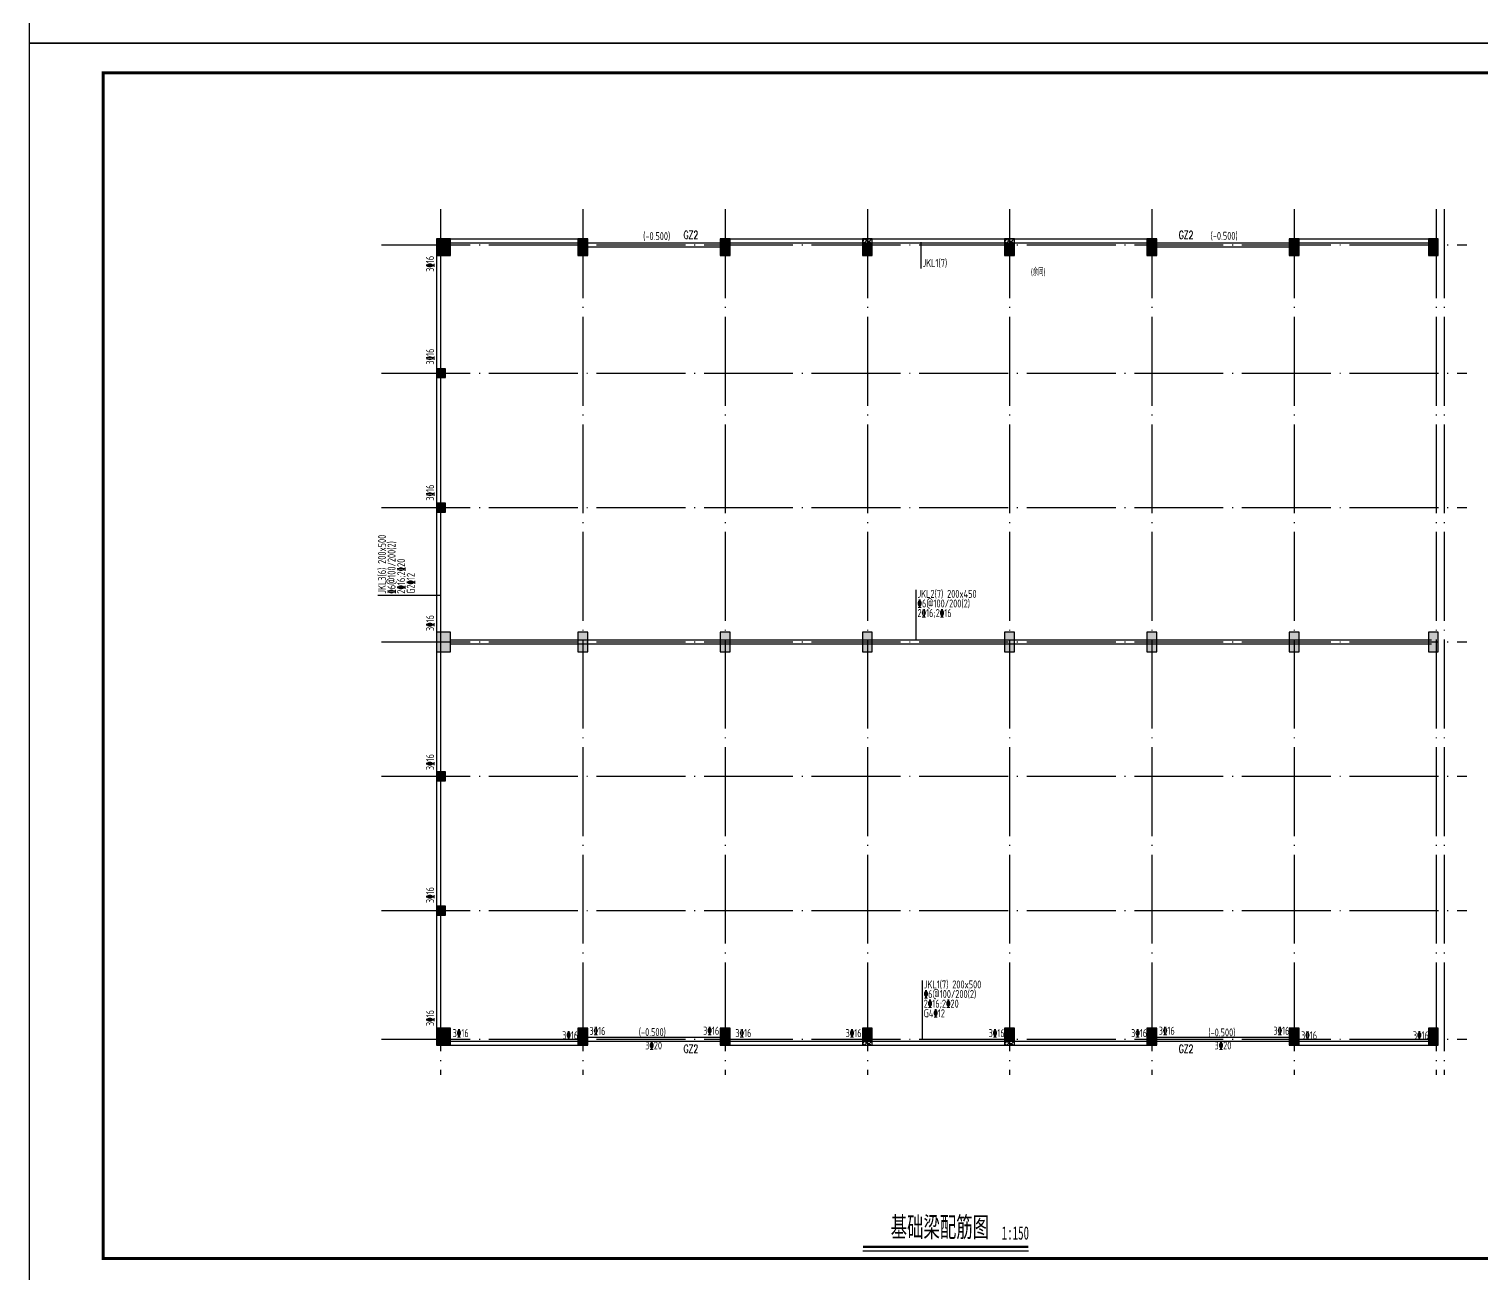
# Model space of a CAD drawing. Extents: x 2025205 to 2402328, y -557483 to 329036.
# Drawn here: x 2066227 to 2139769, y -130634 to -67634 of the extents above; entities that cross this region are included whole.
import ezdxf

# ---------------------------------------------------------------- set-up
doc = ezdxf.new("R2010")
doc.units = 0
doc.header["$LTSCALE"] = 1500
doc.header["$MEASUREMENT"] = 0
doc.linetypes.add('DOTE', pattern=[2.42, 2, -0.2, 0.02, -0.2])
for name, color, linetype in [('DIM_SYMB', 3, 'Continuous'), ('DOTE', 252, 'DOTE'), ('PUB_TITLE', 4, 'Continuous'), ('TXT', 4, 'Continuous'), ('柱', 2, 'Continuous'), ('柱涂实', 54, 'Continuous'), ('梁', 4, 'Continuous'), ('梁原位标注', 7, 'Continuous'), ('梁集中标注', 2, 'Continuous')]:
    doc.layers.add(name, color=color, linetype=linetype)
doc.layers.add('查找字符', color=1, linetype='ByLayer', lineweight=18)
doc.styles.add('HXJSB', font='simplex.shx', dxfattribs={"width": 0.7, "height": 400, "bigfont": 'hxjsb.shx'})
doc.styles.get("Standard").update_dxf_attribs({"font": 'TSSDENG', "width": 0.7, "bigfont": 'TSSDCHN'})
doc.styles.add('TSSD_REIN', font='TSSDENG', dxfattribs={"width": 0.8, "bigfont": 'TSSDCHN'})
doc.styles.add('黑体', font='simhei.ttf', dxfattribs={"width": 0.6})

# ---------------------------------------------------------------- blocks, each defined once
blk = doc.blocks.new('32432')
at = {"layer": '梁原位标注', "style": 'TSSD_REIN', "width": 0.65}
for p in [(2086726, -79923), (2086726, -84617), (2086726, -91501), (2086726, -98100), (2086726, -105138), (2086726, -111868), (2086726, -118090)]:
    blk.add_text('3%%13216', height=405, rotation=90, dxfattribs=at).set_placement(p)
for s, p in [('3%%13216', (2087668, -118649)), ('3%%13216', (2093214, -118758)), ('3%%13216', (2094591, -118540)), ('3%%13216', (2100351, -118528)), ('3%%13216', (2101978, -118649)), ('3%%13216', (2107557, -118649)), ('3%%13216', (2114797, -118649)), ('3%%13216', (2122010, -118649)), ('3%%13216', (2123407, -118528)), ('3%%13216', (2129211, -118528)), ('3%%13216', (2130611, -118761)), ('3%%13216', (2136273, -118761)), ('3%%13220', (2097411, -119274)), ('3%%13220', (2126230, -119274))]:
    blk.add_text(s, height=405, dxfattribs=at).set_placement(p)

msp = doc.modelspace()

# ---------------------------------------------------------------- hatches: boundary and pattern name
at = {"layer": '查找字符'}
h = msp.add_hatch(dxfattribs=at)
h.set_pattern_fill('钢筋混凝土', color=252, scale=50)
h.set_pattern_definition([(45, (0, 40600), (-88.388348, 88.388348), []), (50, (0, 40600), (358.63009, -31.376067), [37.5, -412.5]), (355, (0, 40600), (-69.37567, 376.09607), [30, -330]), (100.4514, (29.9, 40597.4), (289.25469, 344.71977), [31.870095, -350.571056]), (46.1842, (0, 40700), (533.62052, -82.75951), [56.25, -618.75]), (96.6356, (44.47, 40693.1), (467.33135, 487.05894), [47.80514, -525.8565]), (351.1842, (0, 40700), (467.33097, 487.0593), [45, -495]), (21, (50, 40675), (298.453526, -201.309445), [37.5, -412.5]), (326, (50, 40675), (121.657666, 362.57502), [30, -330]), (71.4514, (74.87, 40658.22), (420.111314, 161.26525), [31.870095, -350.571056]), (37.5, (0, 40600), (6.079928, 166.446927), [0, -326, 0, -335, 0, -331.25]), (7.5, (0, 40600), (131.534769, 197.205856), [0, -191, 0, -318.5, 0, -126.25]), (327.5, (-111.5, 40600), (266.911218, -11.277436), [0, -125, 0, -390, 0, -517.5]), (317.5, (-161.5, 40600), (291.593085, 50.05249), [0, -162.5, 0, -259, 0, -367.5])])
h.paths.add_polyline_path([(2108409.4, -78449.6), (2108909.4, -78449.6), (2108909.4, -78249.6), (2108409.4, -78249.6)])
h = msp.add_hatch(dxfattribs=at)
h.set_pattern_fill('钢筋混凝土', color=252, scale=50)
h.set_pattern_definition([(45, (7200, 40600), (-88.388348, 88.388348), []), (50, (7200, 40600), (358.63009, -31.376067), [37.5, -412.5]), (355, (7200, 40600), (-69.37567, 376.09607), [30, -330]), (100.4514, (7229.9, 40597.4), (289.25469, 344.71977), [31.870095, -350.571056]), (46.1842, (7200, 40700), (533.62052, -82.75951), [56.25, -618.75]), (96.6356, (7244.47, 40693.1), (467.33135, 487.05894), [47.80514, -525.8565]), (351.1842, (7200, 40700), (467.33097, 487.0593), [45, -495]), (21, (7250, 40675), (298.453526, -201.309445), [37.5, -412.5]), (326, (7250, 40675), (121.657666, 362.57502), [30, -330]), (71.4514, (7274.87, 40658.22), (420.111314, 161.26525), [31.870095, -350.571056]), (37.5, (7200, 40600), (6.079928, 166.446927), [0, -326, 0, -335, 0, -331.25]), (7.5, (7200, 40600), (131.534769, 197.205856), [0, -191, 0, -318.5, 0, -126.25]), (327.5, (7088.5, 40600), (266.911218, -11.277436), [0, -125, 0, -390, 0, -517.5]), (317.5, (7038.5, 40600), (291.593085, 50.05249), [0, -162.5, 0, -259, 0, -367.5])])
h.paths.add_polyline_path([(2115609.4, -78449.6), (2116109.4, -78449.6), (2116109.4, -78249.6), (2115609.4, -78249.6)])
h = msp.add_hatch(dxfattribs=at)
h.set_pattern_fill('钢筋混凝土', color=252, scale=50)
h.set_pattern_definition([(45, (0, 0), (-88.388348, 88.388348), []), (50, (0, 0), (358.63009, -31.376067), [37.5, -412.5]), (355, (0, 0), (-69.37567, 376.09607), [30, -330]), (100.4514, (29.9, -2.6), (289.25469, 344.71977), [31.870095, -350.571056]), (46.1842, (0, 100), (533.62052, -82.75951), [56.25, -618.75]), (96.6356, (44.47, 93.1), (467.33135, 487.05894), [47.80514, -525.8565]), (351.1842, (0, 100), (467.33097, 487.0593), [45, -495]), (21, (50, 75), (298.453526, -201.309445), [37.5, -412.5]), (326, (50, 75), (121.657666, 362.57502), [30, -330]), (71.4514, (74.87, 58.22), (420.111314, 161.26525), [31.870095, -350.571056]), (37.5, (0, 0), (6.079928, 166.446927), [0, -326, 0, -335, 0, -331.25]), (7.5, (0, 0), (131.534769, 197.205856), [0, -191, 0, -318.5, 0, -126.25]), (327.5, (-111.5, 0), (266.911218, -11.277436), [0, -125, 0, -390, 0, -517.5]), (317.5, (-161.5, 0), (291.593085, 50.05249), [0, -162.5, 0, -259, 0, -367.5])])
h.paths.add_polyline_path([(2108409.4, -119049.6), (2108909.4, -119049.6), (2108909.4, -118849.6), (2108409.4, -118849.6)])
h = msp.add_hatch(dxfattribs=at)
h.set_pattern_fill('钢筋混凝土', color=252, scale=50)
h.set_pattern_definition([(45, (7200, 0), (-88.388348, 88.388348), []), (50, (7200, 0), (358.63009, -31.376067), [37.5, -412.5]), (355, (7200, 0), (-69.37567, 376.09607), [30, -330]), (100.4514, (7229.9, -2.6), (289.25469, 344.71977), [31.870095, -350.571056]), (46.1842, (7200, 100), (533.62052, -82.75951), [56.25, -618.75]), (96.6356, (7244.47, 93.1), (467.33135, 487.05894), [47.80514, -525.8565]), (351.1842, (7200, 100), (467.33097, 487.0593), [45, -495]), (21, (7250, 75), (298.453526, -201.309445), [37.5, -412.5]), (326, (7250, 75), (121.657666, 362.57502), [30, -330]), (71.4514, (7274.87, 58.22), (420.111314, 161.26525), [31.870095, -350.571056]), (37.5, (7200, 0), (6.079928, 166.446927), [0, -326, 0, -335, 0, -331.25]), (7.5, (7200, 0), (131.534769, 197.205856), [0, -191, 0, -318.5, 0, -126.25]), (327.5, (7088.5, 0), (266.911218, -11.277436), [0, -125, 0, -390, 0, -517.5]), (317.5, (7038.5, 0), (291.593085, 50.05249), [0, -162.5, 0, -259, 0, -367.5])])
h.paths.add_polyline_path([(2115609.4, -119049.6), (2116109.4, -119049.6), (2116109.4, -118849.6), (2115609.4, -118849.6)])

# ---------------------------------------------------------------- linework, layer by layer
at = {"layer": 'DIM_SYMB', "linetype": 'ByBlock', "const_width": 105}
msp.add_lwpolyline([(2108434.8, -129261.9), (2116809.6, -129261.9)], dxfattribs=at)
at = {"layer": 'DIM_SYMB', "linetype": 'ByBlock'}
msp.add_lwpolyline([(2108434.8, -129471.9), (2116809.6, -129471.9)], dxfattribs=at)
at = {"layer": 'DOTE', "ltscale": 1.5}
for p, q in [((2087059.3, -76749.6), (2087059.3, -120549.6)), ((2094259.3, -76749.6), (2094259.3, -120549.6)), ((2101459.3, -76749.6), (2101459.3, -120549.6)), ((2108659.3, -76749.6), (2108659.3, -120549.6)), ((2115859.3, -76749.6), (2115859.3, -120549.6)), ((2123059.3, -76749.6), (2123059.3, -120549.6)), ((2130259.3, -76749.6), (2130259.3, -120549.6)), ((2137459.3, -76749.6), (2137459.3, -120549.6)), ((2137859.3, -76749.6), (2137859.3, -120549.6)), ((2084059.3, -78549.6), (2139011, -78549.6)), ((2084059.3, -85049.6), (2139011, -85049.6)), ((2084059.3, -91849.6), (2139011, -91849.6)), ((2084059.3, -98649.6), (2139011, -98649.6)), ((2084059.3, -105449.6), (2139011, -105449.6)), ((2084059.3, -112249.6), (2139011, -112249.6)), ((2084059.3, -118749.6), (2139011, -118749.6))]:
    msp.add_line(p, q, dxfattribs=at)
at = {"layer": 'PUB_TITLE', "linetype": 'ByBlock'}
for points in [[(2066227.3, -68346.5), (2177677.3, -68346.5), (2177677.3, -5346.5), (2066227.3, -5346.5)], [(2066227.3, -131346.5), (2177677.3, -131346.5), (2177677.3, -68346.5), (2066227.3, -68346.5)]]:
    msp.add_lwpolyline(points, close=True, dxfattribs=at)
at = {"layer": 'PUB_TITLE', "linetype": 'ByBlock', "const_width": 150}
msp.add_lwpolyline([(2069977.3, -129846.5), (2176177.3, -129846.5), (2176177.3, -69846.5), (2069977.3, -69846.5)], close=True, dxfattribs=at)
at = {"layer": '柱'}
for p, q in [((2087309.3, -84824.6), (2086859.3, -84824.6)), ((2086859.3, -84824.6), (2086859.3, -85274.6)), ((2087309.3, -84824.6), (2086859.3, -84824.6)), ((2086859.3, -84824.6), (2086859.3, -85274.6)), ((2086859.3, -85274.6), (2087309.3, -85274.6)), ((2086859.3, -85274.6), (2087309.3, -85274.6)), ((2087309.3, -85274.6), (2087309.3, -84824.6)), ((2087309.3, -85274.6), (2087309.3, -84824.6)), ((2087309.3, -91624.6), (2086859.3, -91624.6)), ((2086859.3, -91624.6), (2086859.3, -92074.6)), ((2087309.3, -91624.6), (2086859.3, -91624.6)), ((2086859.3, -91624.6), (2086859.3, -92074.6)), ((2087309.3, -92074.6), (2087309.3, -91624.6)), ((2087309.3, -92074.6), (2087309.3, -91624.6)), ((2086859.3, -92074.6), (2087309.3, -92074.6)), ((2086859.3, -92074.6), (2087309.3, -92074.6)), ((2087309.3, -105224.6), (2086859.3, -105224.6)), ((2086859.3, -105224.6), (2086859.3, -105674.6)), ((2087309.3, -105224.6), (2086859.3, -105224.6)), ((2086859.3, -105224.6), (2086859.3, -105674.6)), ((2086859.3, -105674.6), (2087309.3, -105674.6)), ((2086859.3, -105674.6), (2087309.3, -105674.6)), ((2087309.3, -105674.6), (2087309.3, -105224.6)), ((2087309.3, -105674.6), (2087309.3, -105224.6)), ((2087309.3, -112024.6), (2086859.3, -112024.6)), ((2086859.3, -112024.6), (2086859.3, -112474.6)), ((2087309.3, -112024.6), (2086859.3, -112024.6)), ((2086859.3, -112024.6), (2086859.3, -112474.6)), ((2086859.3, -112474.6), (2087309.3, -112474.6)), ((2086859.3, -112474.6), (2087309.3, -112474.6)), ((2087309.3, -112474.6), (2087309.3, -112024.6)), ((2087309.3, -112474.6), (2087309.3, -112024.6))]:
    msp.add_line(p, q, dxfattribs=at)
for points in [[(2087559.4, -79099.6), (2087559.4, -78249.6), (2086859.4, -78249.6), (2086859.4, -79099.6)], [(2094509.4, -79099.6), (2094509.4, -78249.6), (2094009.4, -78249.6), (2094009.4, -79099.6)], [(2101709.4, -79099.6), (2101709.4, -78249.6), (2101209.4, -78249.6), (2101209.4, -79099.6)], [(2108909.4, -79099.6), (2108909.3, -78249.6), (2108409.3, -78249.6), (2108409.4, -79099.6)], [(2116109.4, -79099.6), (2116109.3, -78249.6), (2115609.3, -78249.6), (2115609.4, -79099.6)], [(2123309.4, -79099.6), (2123309.4, -78249.6), (2122809.4, -78249.6), (2122809.4, -79099.6)], [(2130509.4, -79099.6), (2130509.4, -78249.6), (2130009.4, -78249.6), (2130009.4, -79099.6)], [(2137559.4, -79099.6), (2137559.4, -78249.6), (2137059.4, -78249.6), (2137059.4, -79099.6)], [(2087559.3, -99149.6), (2087559.3, -98149.6), (2086859.3, -98149.6), (2086859.3, -99149.6)], [(2094509.4, -99149.6), (2094509.4, -98149.6), (2094009.4, -98149.6), (2094009.4, -99149.6)], [(2101709.4, -99149.6), (2101709.4, -98149.6), (2101209.4, -98149.6), (2101209.4, -99149.6)], [(2108909.4, -99149.6), (2108909.4, -98149.6), (2108409.4, -98149.6), (2108409.4, -99149.6)], [(2116109.4, -99149.6), (2116109.4, -98149.6), (2115609.4, -98149.6), (2115609.4, -99149.6)], [(2123309.4, -99149.6), (2123309.4, -98149.6), (2122809.4, -98149.6), (2122809.4, -99149.6)], [(2130509.4, -99149.6), (2130509.4, -98149.6), (2130009.4, -98149.6), (2130009.4, -99149.6)], [(2137559.4, -99149.6), (2137559.4, -98149.6), (2137059.4, -98149.6), (2137059.4, -99149.6)], [(2087559.4, -119049.6), (2087559.4, -118199.6), (2086859.4, -118199.6), (2086859.4, -119049.6)], [(2094509.4, -119049.6), (2094509.4, -118199.6), (2094009.4, -118199.6), (2094009.4, -119049.6)], [(2101709.4, -119049.6), (2101709.4, -118199.6), (2101209.4, -118199.6), (2101209.4, -119049.6)], [(2108909.4, -119049.6), (2108909.4, -118199.6), (2108409.4, -118199.6), (2108409.4, -119049.6)], [(2116109.4, -119049.6), (2116109.4, -118199.6), (2115609.4, -118199.6), (2115609.4, -119049.6)], [(2123309.4, -119049.6), (2123309.4, -118199.6), (2122809.4, -118199.6), (2122809.4, -119049.6)], [(2130509.4, -119049.6), (2130509.4, -118199.6), (2130009.4, -118199.6), (2130009.4, -119049.6)], [(2137559.4, -119049.6), (2137559.4, -118199.6), (2137059.4, -118199.6), (2137059.4, -119049.6)]]:
    msp.add_lwpolyline(points, close=True, dxfattribs=at)
at = {"layer": '柱涂实'}
for points in [[(2087559.4, -79099.6), (2087559.4, -78249.6), (2086859.4, -79099.6), (2086859.4, -78249.6)], [(2094509.4, -79099.6), (2094509.4, -78249.6), (2094009.4, -79099.6), (2094009.4, -78249.6)], [(2101709.4, -79099.6), (2101709.4, -78249.6), (2101209.4, -79099.6), (2101209.4, -78249.6)], [(2108909.4, -79099.6), (2108909.4, -78449.6), (2108409.4, -79099.6), (2108409.4, -78449.6)], [(2116109.4, -79099.6), (2116109.4, -78449.6), (2115609.4, -79099.6), (2115609.4, -78449.6)], [(2123309.4, -79099.6), (2123309.4, -78249.6), (2122809.4, -79099.6), (2122809.4, -78249.6)], [(2130509.4, -79099.6), (2130509.4, -78249.6), (2130009.4, -79099.6), (2130009.4, -78249.6)], [(2137559.4, -79099.6), (2137559.4, -78249.6), (2137059.4, -79099.6), (2137059.4, -78249.6)], [(2087309.3, -85274.6), (2087309.3, -84824.6), (2086859.3, -85274.6), (2086859.3, -84824.6)], [(2087309.3, -92074.6), (2087309.3, -91624.6), (2086859.3, -92074.6), (2086859.3, -91624.6)], [(2087559.3, -99149.6), (2087559.3, -98149.6), (2086859.3, -99149.6), (2086859.3, -98149.6)], [(2094509.4, -99149.6), (2094509.4, -98149.6), (2094009.4, -99149.6), (2094009.4, -98149.6)], [(2101709.4, -99149.6), (2101709.4, -98149.6), (2101209.4, -99149.6), (2101209.4, -98149.6)], [(2108909.4, -99149.6), (2108909.4, -98149.6), (2108409.4, -99149.6), (2108409.4, -98149.6)], [(2116109.4, -99149.6), (2116109.4, -98149.6), (2115609.4, -99149.6), (2115609.4, -98149.6)], [(2123309.4, -99149.6), (2123309.4, -98149.6), (2122809.4, -99149.6), (2122809.4, -98149.6)], [(2130509.4, -99149.6), (2130509.4, -98149.6), (2130009.4, -99149.6), (2130009.4, -98149.6)], [(2137559.4, -99149.6), (2137559.4, -98149.6), (2137059.4, -99149.6), (2137059.4, -98149.6)], [(2087309.3, -105674.6), (2087309.3, -105224.6), (2086859.3, -105674.6), (2086859.3, -105224.6)], [(2087309.3, -112474.6), (2087309.3, -112024.6), (2086859.3, -112474.6), (2086859.3, -112024.6)], [(2087559.4, -119049.6), (2087559.4, -118199.6), (2086859.4, -119049.6), (2086859.4, -118199.6)], [(2094509.4, -119049.6), (2094509.4, -118199.6), (2094009.4, -119049.6), (2094009.4, -118199.6)], [(2101709.4, -119049.6), (2101709.4, -118199.6), (2101209.4, -119049.6), (2101209.4, -118199.6)], [(2108909.4, -118849.6), (2108909.4, -118199.6), (2108409.4, -118849.6), (2108409.4, -118199.6)], [(2116109.4, -118849.6), (2116109.4, -118199.6), (2115609.4, -118849.6), (2115609.4, -118199.6)], [(2123309.4, -119049.6), (2123309.4, -118199.6), (2122809.4, -119049.6), (2122809.4, -118199.6)], [(2130509.4, -119049.6), (2130509.4, -118199.6), (2130009.4, -119049.6), (2130009.4, -118199.6)], [(2137559.4, -119049.6), (2137559.4, -118199.6), (2137059.4, -119049.6), (2137059.4, -118199.6)]]:
    msp.add_solid(points, dxfattribs=at)
at = {"layer": '梁'}
for p, q in [((2086859.4, -78249.6), (2094009.4, -78249.6)), ((2087559.4, -78449.6), (2094009.4, -78449.6)), ((2094509.4, -78449.6), (2101209.4, -78449.6)), ((2094509.4, -78649.6), (2101209.4, -78649.6)), ((2101209.4, -78249.6), (2123309.4, -78249.6)), ((2101709.4, -78449.6), (2122809.4, -78449.6)), ((2123309.4, -78449.6), (2130009.4, -78449.6)), ((2123309.4, -78649.6), (2130009.4, -78649.6)), ((2130009.4, -78249.6), (2137209.4, -78249.6)), ((2130509.4, -78449.6), (2137059.4, -78449.6)), ((2086859.4, -79099.6), (2086859.4, -118199.6)), ((2087059.3, -79099.6), (2087059.3, -118199.6)), ((2087559.3, -98549.6), (2137209.4, -98549.6)), ((2087559.3, -98749.6), (2137209.4, -98749.6)), ((2086859.4, -119049.6), (2094509.4, -119049.6)), ((2087559.4, -118849.6), (2094009.4, -118849.6)), ((2094509.4, -118649.6), (2101209.4, -118649.6)), ((2094509.4, -118849.6), (2101209.4, -118849.6)), ((2101209.4, -119049.6), (2123309.4, -119049.6)), ((2101709.4, -118849.6), (2122809.4, -118849.6)), ((2123309.4, -118649.6), (2130009.4, -118649.6)), ((2123309.4, -118849.6), (2130009.4, -118849.6)), ((2130009.4, -119049.6), (2137209.4, -119049.6)), ((2130509.4, -118849.6), (2137059.4, -118849.6))]:
    msp.add_line(p, q, dxfattribs=at)
at = {"layer": '梁集中标注'}
for p, q in [((2111370.9, -78423.3), (2111370.9, -79744.6)), ((2083888, -96289.9), (2087056.3, -96289.9)), ((2111117.5, -96014.7), (2111117.5, -98549.6)), ((2111432.8, -115781.4), (2111432.8, -118749.6))]:
    msp.add_line(p, q, dxfattribs=at)

# ---------------------------------------------------------------- block references
at = {"layer": '查找字符'}
msp.add_blockref('32432', (0, 0), dxfattribs=at)

# ---------------------------------------------------------------- texts
at = {"layer": 'DIM_SYMB', "color": 7, "linetype": 'ByBlock', "style": '黑体', "width": 0.6}
for s, height, p in [('基础梁配筋图', 1013.92, (2109842, -128764.6)), ('1:150', 675.95, (2115464.1, -128898.1))]:
    msp.add_text(s, height=height, dxfattribs=at).set_placement(p)
at = {"layer": 'TXT', "style": 'HXJSB', "width": 0.7}
for p in [(2099357.1, -78258.3), (2124423.3, -78258.3), (2099357.1, -119445.9), (2124423.3, -119445.9)]:
    msp.add_text('GZ2', height=405, dxfattribs=at).set_placement(p)
at = {"layer": '梁原位标注', "color": 6, "width": 0.6}
msp.add_text('(余同)', height=350, dxfattribs=at).set_placement((2116942.9, -80109))
at = {"layer": '梁集中标注', "style": 'TSSD_REIN', "width": 0.65}
for s, p in [('(-0.500)', (2097310.6, -78315.6)), ('(-0.500)', (2126033.5, -78300.2)), ('2%%13216;2%%13216', (2111198.5, -97391.7)), ('%%1326@100/200(2)', (2111198.5, -96905.7)), ('2%%13216;2%%13220', (2111513.8, -117158.4)), ('%%1326@100/200(2)', (2111513.8, -116672.4)), ('G4%%13212', (2111513.8, -117644.4)), ('(-0.500)', (2097089, -118599.6)), ('(-0.500)', (2125919, -118615.6))]:
    msp.add_text(s, height=405, dxfattribs=at).set_placement(p)
at = {"layer": '梁集中标注', "color": 90, "style": 'TSSD_REIN', "width": 0.65}
for s, p in [('JKL1(7)', (2111451.9, -79677.3)), ('JKL2(7) 200x450', (2111198.5, -96419.7)), ('JKL1(7) 200x500', (2111513.8, -116186.4))]:
    msp.add_text(s, height=405, dxfattribs=at).set_placement(p)
msp.add_text('JKL3(6) 200x500', height=405, rotation=90, dxfattribs=at).set_placement((2084293, -96208.9))
at = {"layer": '梁集中标注', "style": 'TSSD_REIN', "width": 0.65}
for s, p in [('%%1326@100/200(2)', (2084779, -96208.9)), ('2%%13216;2%%13220', (2085265, -96208.9)), ('G2%%13212', (2085751, -96208.9))]:
    msp.add_text(s, height=405, rotation=90, dxfattribs=at).set_placement(p)

doc.saveas('drawing.dxf')
